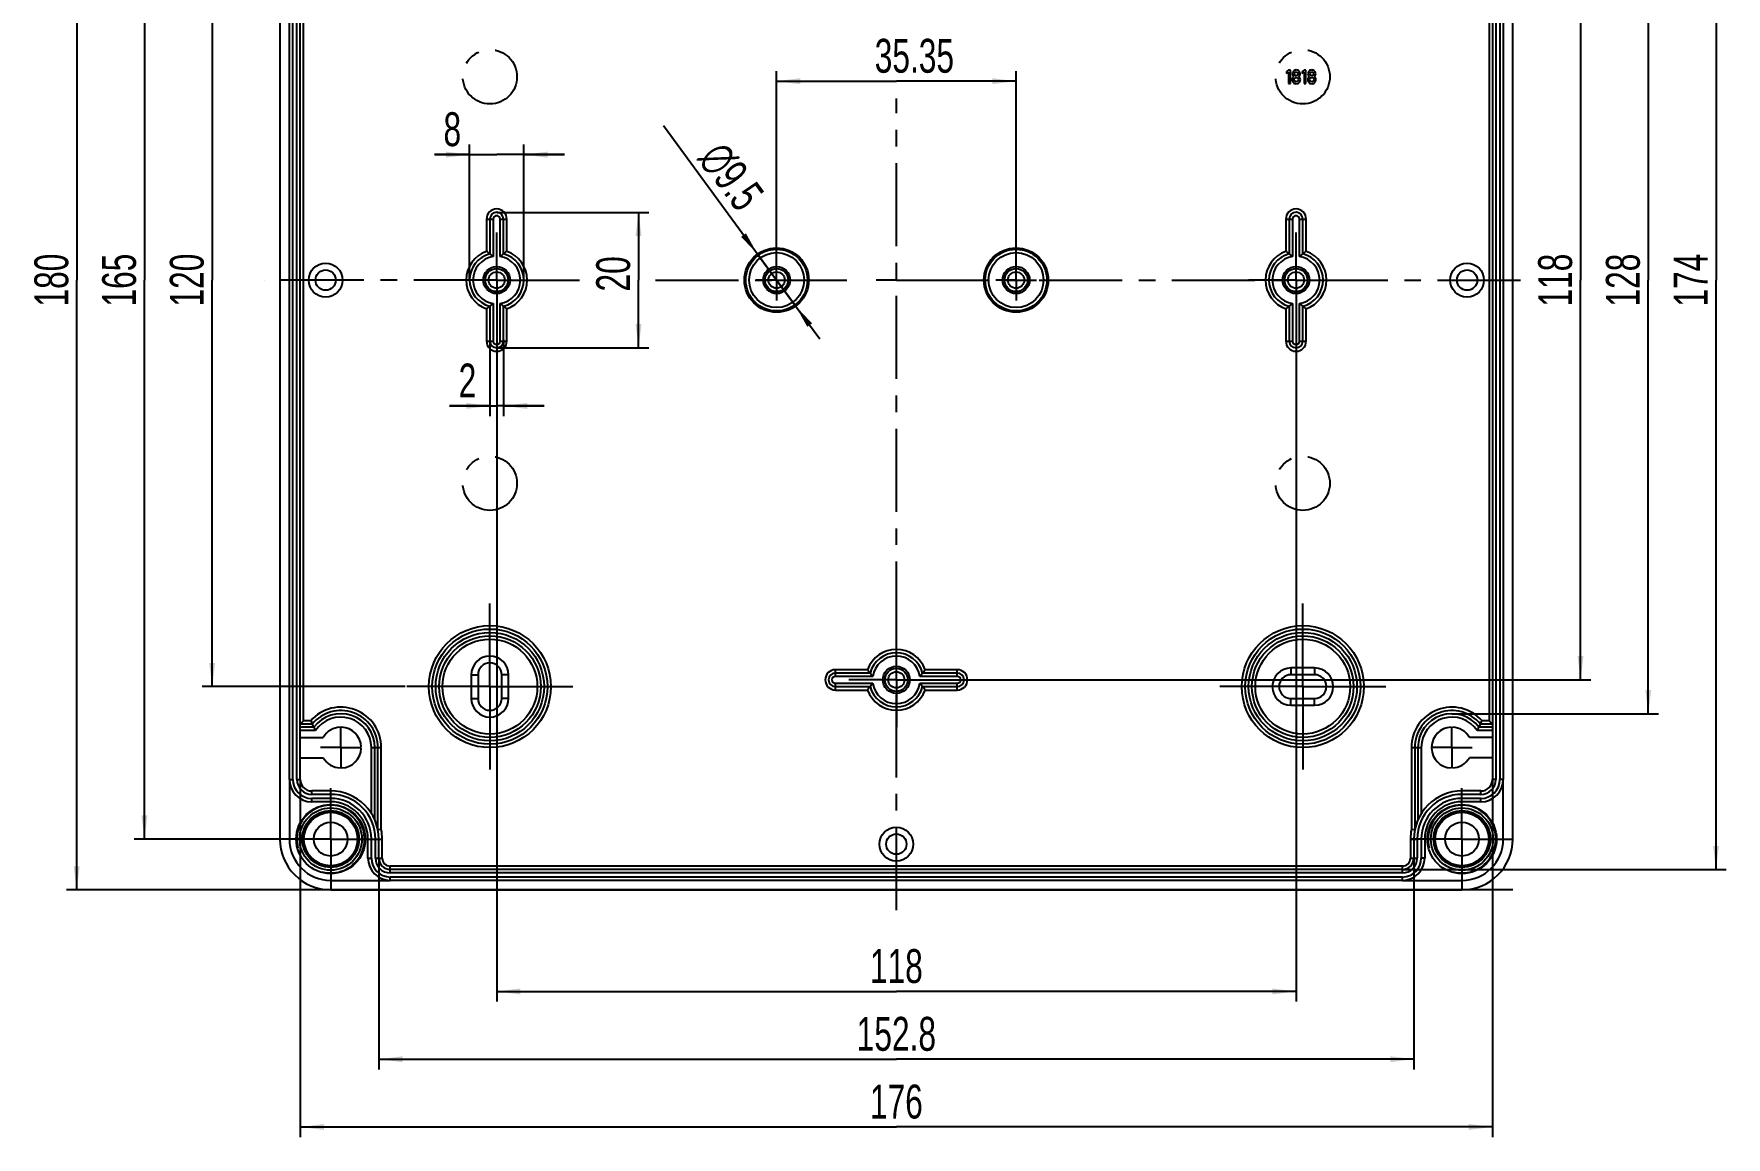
# Model space of a CAD drawing. Header units: millimetres. Extents: x 0 to 594, y 0 to 420.
# Drawn here: x 130 to 379.8, y 146.7 to 309.6 of the extents above; entities that cross this region are included whole.
import ezdxf

# ---------------------------------------------------------------- set-up
doc = ezdxf.new("R2010")
doc.units = ezdxf.units.MM
doc.header["$LTSCALE"] = 32.67
doc.linetypes.add('CENTER', pattern=[0.6, 0.375, -0.075, 0.075, -0.075])
doc.layers.get('0').update_dxf_attribs({"linetype": 'CONTINUOUS'})
for name, color, linetype in [('ACHSEN-DOME', 7, 'CONTINUOUS'), ('AUSFORMSCHRAEGEN', 7, 'CONTINUOUS'), ('BEZUGSACHSEN', 7, 'CONTINUOUS'), ('DEFAULT_1', 7, 'CENTER'), ('RUNDUNGEN', 7, 'CONTINUOUS'), ('TEIL_STARTBEZUEGE', 7, 'CONTINUOUS'), ('ZEICHNUNGSBEMASSUNGEN', 7, 'CONTINUOUS')]:
    doc.layers.add(name, color=color, linetype=linetype)
doc.styles.get("Standard").update_dxf_attribs({"font": 'txt', "width": 0.7})
doc.styles.add('TEXTSTYLE_2', font='gdt', dxfattribs={"width": 0.7})
doc.dimstyles.new('DIMSTYLE_1', dxfattribs={"dimtxt": 5, "dimasz": 3.5, "dimexe": 0.18, "dimexo": 0.0625, "dimgap": 0.09, "dimtad": 1, "dimdec": 3, "dimdsep": 46, "dimtxsty": 'Standard', "dimblk": '_FILLED', "dimblk1": '_FILLED', "dimblk2": '_FILLED', "dimcen": 0.09, "dimclrt": 5, "dimadec": 0, "dimazin": 0, "dimtp": 0.2, "dimtm": 0.2, "dimtfac": 1, "dimtdec": 3, "dimtofl": 0, "dimtmove": 0, "dimatfit": 3, "dimldrblk": '_FILLED', "dimfxl": 1, "dimtolj": 1, "dimarcsym": 0})
doc.dimstyles.new('DIMSTYLE_10', dxfattribs={"dimtxt": 5, "dimasz": 3.5, "dimexe": 0.18, "dimexo": 0.0625, "dimgap": 0.09, "dimtad": 1, "dimdsep": 46, "dimtxsty": 'Standard', "dimblk": '_FILLED', "dimblk1": '_FILLED', "dimblk2": '_FILLED', "dimcen": 0.09, "dimclrt": 5, "dimadec": 0, "dimazin": 0, "dimtp": 0.5, "dimtm": 0.5, "dimtfac": 1, "dimtofl": 0, "dimtmove": 0, "dimatfit": 3, "dimldrblk": '_FILLED', "dimfxl": 1, "dimtolj": 1, "dimarcsym": 0})
doc.dimstyles.new('DIMSTYLE_11', dxfattribs={"dimtxt": 5, "dimasz": 3.5, "dimexe": 0.18, "dimexo": 0.0625, "dimgap": 0.09, "dimtad": 1, "dimdsep": 46, "dimtxsty": 'Standard', "dimblk": '_FILLED', "dimblk1": '_FILLED', "dimblk2": '_FILLED', "dimcen": 0.09, "dimclrt": 5, "dimadec": 0, "dimazin": 0, "dimtp": 0.1, "dimtm": 0.1, "dimtfac": 1, "dimtofl": 0, "dimtmove": 0, "dimatfit": 3, "dimldrblk": '_FILLED', "dimfxl": 1, "dimtolj": 1, "dimarcsym": 0})
doc.dimstyles.new('DIMSTYLE_12', dxfattribs={"dimtxt": 5, "dimasz": 3.5, "dimexe": 0.18, "dimexo": 0.0625, "dimgap": 0.09, "dimtad": 1, "dimdsep": 46, "dimtxsty": 'Standard', "dimblk": '_FILLED', "dimblk1": '_FILLED', "dimblk2": '_FILLED', "dimcen": 0.09, "dimclrt": 5, "dimadec": 0, "dimazin": 0, "dimtp": 0.2, "dimtm": 0.2, "dimtfac": 1, "dimtofl": 0, "dimtmove": 0, "dimatfit": 3, "dimldrblk": '_FILLED', "dimfxl": 1, "dimtolj": 1, "dimarcsym": 0})
doc.dimstyles.new('DIMSTYLE_2', dxfattribs={"dimtxt": 5, "dimasz": 3.5, "dimexe": 0.18, "dimexo": 0.0625, "dimgap": 0.09, "dimtad": 1, "dimdec": 3, "dimdsep": 46, "dimtxsty": 'Standard', "dimblk": '_FILLED', "dimblk1": '_FILLED', "dimblk2": '_FILLED', "dimcen": 0.09, "dimclrt": 5, "dimadec": 0, "dimazin": 0, "dimtp": 0.5, "dimtm": 0.5, "dimtfac": 1, "dimtdec": 3, "dimtofl": 0, "dimtmove": 0, "dimatfit": 3, "dimldrblk": '_FILLED', "dimfxl": 1, "dimtolj": 1, "dimarcsym": 0})
doc.dimstyles.new('DIMSTYLE_4', dxfattribs={"dimtxt": 5, "dimasz": 3.5, "dimexe": 0.18, "dimexo": 0.0625, "dimgap": 0.09, "dimtad": 1, "dimdec": 3, "dimdsep": 46, "dimtxsty": 'Standard', "dimblk": '_FILLED', "dimblk1": '_FILLED', "dimblk2": '_FILLED', "dimcen": 0.09, "dimclrt": 5, "dimadec": 0, "dimazin": 0, "dimtp": 0.3, "dimtm": 0.3, "dimtfac": 1, "dimtdec": 3, "dimtofl": 0, "dimtmove": 0, "dimatfit": 3, "dimldrblk": '_FILLED', "dimfxl": 1, "dimtolj": 1, "dimarcsym": 0})
doc.dimstyles.new('DIMSTYLE_5', dxfattribs={"dimtxt": 5, "dimasz": 3.5, "dimexe": 0.18, "dimexo": 0.0625, "dimgap": 0.09, "dimtad": 1, "dimdec": 0, "dimdsep": 46, "dimtxsty": 'Standard', "dimblk": '_FILLED', "dimblk1": '_FILLED', "dimblk2": '_FILLED', "dimcen": 0.09, "dimclrt": 5, "dimadec": 0, "dimazin": 0, "dimtp": 0.5, "dimtm": 0.5, "dimtfac": 1, "dimtdec": 0, "dimtofl": 0, "dimtmove": 0, "dimatfit": 3, "dimldrblk": '_FILLED', "dimfxl": 1, "dimtolj": 1, "dimarcsym": 0})

# ---------------------------------------------------------------- blocks, each defined once
blk = doc.blocks.new('_FILLED')
at = {"color": 0, "linetype": 'ByBlock'}
blk.add_solid([(0, 0), (-1, 0.125), (-1, -0.125)], dxfattribs=at)
blk = doc.blocks.new('*D10')
at = {"layer": 'ZEICHNUNGSBEMASSUNGEN', "color": 2, "linetype": 'Continuous'}
for p, q in [((184.81, 333.21), (154.81, 333.21)), ((156.31, 333.21), (156.31, 273.21)), ((156.31, 213.21), (156.31, 273.21)), ((184.81, 213.21), (154.81, 213.21))]:
    blk.add_line(p, q, dxfattribs=at)
at = {"layer": 'ZEICHNUNGSBEMASSUNGEN', "color": 2, "linetype": 'Continuous', "xscale": 3.5, "yscale": 3.5, "zscale": 3.5}
for p, rotation in [((156.31, 333.21), 90), ((156.31, 213.21), 270)]:
    blk.add_blockref('_FILLED', p, dxfattribs=dict(at, rotation=rotation))
at = {"layer": 'ZEICHNUNGSBEMASSUNGEN', "color": 5, "linetype": 'Continuous', "insert": (150.06, 273.21), "char_height": 5, "width": 10.7143, "attachment_point": 2, "rotation": 90, "line_spacing_factor": 0.9}
blk.add_mtext('120', dxfattribs=at)
blk = doc.blocks.new('*D11')
at = {"layer": 'ZEICHNUNGSBEMASSUNGEN', "color": 2, "linetype": 'Continuous'}
for p, q in [((166.31, 355.71), (144.81, 355.71)), ((146.31, 355.71), (146.31, 273.21)), ((146.31, 190.71), (146.31, 273.21)), ((166.31, 190.71), (144.81, 190.71))]:
    blk.add_line(p, q, dxfattribs=at)
at = {"layer": 'ZEICHNUNGSBEMASSUNGEN', "color": 2, "linetype": 'Continuous', "xscale": 3.5, "yscale": 3.5, "zscale": 3.5}
for p, rotation in [((146.31, 355.71), 90), ((146.31, 190.71), 270)]:
    blk.add_blockref('_FILLED', p, dxfattribs=dict(at, rotation=rotation))
at = {"layer": 'ZEICHNUNGSBEMASSUNGEN', "color": 5, "linetype": 'Continuous', "insert": (140.06, 273.21), "char_height": 5, "width": 10.3571, "attachment_point": 2, "rotation": 90, "line_spacing_factor": 0.9}
blk.add_mtext('165', dxfattribs=at)
blk = doc.blocks.new('*D14')
at = {"layer": 'ZEICHNUNGSBEMASSUNGEN', "color": 2, "linetype": 'Continuous'}
for p, q in [((264.31, 332.21), (359.81, 332.21)), ((358.31, 332.21), (358.31, 273.21)), ((358.31, 214.21), (358.31, 273.21)), ((264.31, 214.21), (359.81, 214.21))]:
    blk.add_line(p, q, dxfattribs=at)
at = {"layer": 'ZEICHNUNGSBEMASSUNGEN', "color": 2, "linetype": 'Continuous', "xscale": 3.5, "yscale": 3.5, "zscale": 3.5}
for p, rotation in [((358.31, 332.21), 90), ((358.31, 214.21), 270)]:
    blk.add_blockref('_FILLED', p, dxfattribs=dict(at, rotation=rotation))
at = {"layer": 'ZEICHNUNGSBEMASSUNGEN', "color": 5, "linetype": 'Continuous', "insert": (352.06, 273.21), "char_height": 5, "width": 9.6429, "attachment_point": 2, "rotation": 90, "line_spacing_factor": 0.9}
blk.add_mtext('118', dxfattribs=at)
blk = doc.blocks.new('*D15')
at = {"layer": 'ZEICHNUNGSBEMASSUNGEN', "color": 2, "linetype": 'Continuous'}
for p, q in [((339.31, 337.21), (369.81, 337.21)), ((368.31, 337.21), (368.31, 273.21)), ((368.31, 209.22), (368.31, 273.21)), ((339.31, 209.22), (369.81, 209.22))]:
    blk.add_line(p, q, dxfattribs=at)
at = {"layer": 'ZEICHNUNGSBEMASSUNGEN', "color": 2, "linetype": 'Continuous', "xscale": 3.5, "yscale": 3.5, "zscale": 3.5}
for p, rotation in [((368.31, 337.21), 90), ((368.31, 209.22), 270)]:
    blk.add_blockref('_FILLED', p, dxfattribs=dict(at, rotation=rotation))
at = {"layer": 'ZEICHNUNGSBEMASSUNGEN', "color": 5, "linetype": 'Continuous', "insert": (362.06, 273.21), "char_height": 5, "width": 10.7143, "attachment_point": 2, "rotation": 90, "line_spacing_factor": 0.9}
blk.add_mtext('128', dxfattribs=at)
blk = doc.blocks.new('*D16')
at = {"layer": 'ZEICHNUNGSBEMASSUNGEN', "color": 2, "linetype": 'Continuous'}
for p, q in [((332.01, 360.21), (379.81, 360.21)), ((378.31, 360.21), (378.31, 273.21)), ((378.31, 186.21), (378.31, 273.21)), ((332.01, 186.21), (379.81, 186.21))]:
    blk.add_line(p, q, dxfattribs=at)
at = {"layer": 'ZEICHNUNGSBEMASSUNGEN', "color": 2, "linetype": 'Continuous', "xscale": 3.5, "yscale": 3.5, "zscale": 3.5}
for p, rotation in [((378.31, 360.21), 90), ((378.31, 186.21), 270)]:
    blk.add_blockref('_FILLED', p, dxfattribs=dict(at, rotation=rotation))
at = {"layer": 'ZEICHNUNGSBEMASSUNGEN', "color": 5, "linetype": 'Continuous', "insert": (372.06, 273.21), "char_height": 5, "width": 10.7143, "attachment_point": 2, "rotation": 90, "line_spacing_factor": 0.9}
blk.add_mtext('174', dxfattribs=at)
blk = doc.blocks.new('*D17')
at = {"layer": 'ZEICHNUNGSBEMASSUNGEN', "color": 2, "linetype": 'Continuous'}
for p, q in [((333.71, 190.71), (333.71, 156.72)), ((180.91, 187.91), (180.91, 156.72)), ((180.91, 158.22), (257.31, 158.22)), ((333.71, 158.22), (257.31, 158.22))]:
    blk.add_line(p, q, dxfattribs=at)
at = {"layer": 'ZEICHNUNGSBEMASSUNGEN', "color": 2, "linetype": 'Continuous', "xscale": 3.5, "yscale": 3.5, "zscale": 3.5, "rotation": 180}
blk.add_blockref('_FILLED', (180.91, 158.22), dxfattribs=at)
at = {"layer": 'ZEICHNUNGSBEMASSUNGEN', "color": 2, "linetype": 'Continuous', "xscale": 3.5, "yscale": 3.5, "zscale": 3.5}
blk.add_blockref('_FILLED', (333.71, 158.22), dxfattribs=at)
at = {"layer": 'ZEICHNUNGSBEMASSUNGEN', "color": 5, "linetype": 'Continuous', "insert": (257.31, 164.47), "char_height": 5, "width": 17.1429, "attachment_point": 2, "line_spacing_factor": 0.9}
blk.add_mtext('152.8', dxfattribs=at)
blk = doc.blocks.new('*D18')
at = {"layer": 'ZEICHNUNGSBEMASSUNGEN', "color": 2, "linetype": 'Continuous'}
for p, q in [((198.31, 266.21), (198.31, 166.72)), ((316.31, 266.21), (316.31, 166.72)), ((198.31, 168.22), (257.31, 168.22)), ((316.31, 168.22), (257.31, 168.22))]:
    blk.add_line(p, q, dxfattribs=at)
at = {"layer": 'ZEICHNUNGSBEMASSUNGEN', "color": 2, "linetype": 'Continuous', "xscale": 3.5, "yscale": 3.5, "zscale": 3.5, "rotation": 180}
blk.add_blockref('_FILLED', (198.31, 168.22), dxfattribs=at)
at = {"layer": 'ZEICHNUNGSBEMASSUNGEN', "color": 2, "linetype": 'Continuous', "xscale": 3.5, "yscale": 3.5, "zscale": 3.5}
blk.add_blockref('_FILLED', (316.31, 168.22), dxfattribs=at)
at = {"layer": 'ZEICHNUNGSBEMASSUNGEN', "color": 5, "linetype": 'Continuous', "insert": (257.31, 174.47), "char_height": 5, "width": 9.6429, "attachment_point": 2, "line_spacing_factor": 0.9}
blk.add_mtext('118', dxfattribs=at)
blk = doc.blocks.new('*D19')
at = {"layer": 'ZEICHNUNGSBEMASSUNGEN', "color": 2, "linetype": 'Continuous'}
for p, q in [((239.63, 276.21), (239.63, 304.07)), ((239.63, 302.57), (257.31, 302.57)), ((274.98, 302.57), (257.31, 302.57)), ((274.98, 276.21), (274.98, 304.07))]:
    blk.add_line(p, q, dxfattribs=at)
at = {"layer": 'ZEICHNUNGSBEMASSUNGEN', "color": 2, "linetype": 'Continuous', "xscale": 3.5, "yscale": 3.5, "zscale": 3.5, "rotation": 180}
blk.add_blockref('_FILLED', (239.63, 302.57), dxfattribs=at)
at = {"layer": 'ZEICHNUNGSBEMASSUNGEN', "color": 2, "linetype": 'Continuous', "xscale": 3.5, "yscale": 3.5, "zscale": 3.5}
blk.add_blockref('_FILLED', (274.98, 302.57), dxfattribs=at)
at = {"layer": 'ZEICHNUNGSBEMASSUNGEN', "color": 5, "linetype": 'Continuous', "insert": (259.97, 308.82), "char_height": 5, "width": 17.1429, "attachment_point": 2, "line_spacing_factor": 0.9}
blk.add_mtext('35.35', dxfattribs=at)
blk = doc.blocks.new('*D20')
at = {"layer": 'ZEICHNUNGSBEMASSUNGEN', "color": 2, "linetype": 'Continuous'}
for p, q in [((198.31, 283.21), (220.75, 283.21)), ((219.25, 283.21), (219.25, 273.21)), ((219.25, 263.21), (219.25, 273.21)), ((198.31, 263.21), (220.75, 263.21))]:
    blk.add_line(p, q, dxfattribs=at)
at = {"layer": 'ZEICHNUNGSBEMASSUNGEN', "color": 2, "linetype": 'Continuous', "xscale": 3.5, "yscale": 3.5, "zscale": 3.5}
for p, rotation in [((219.25, 283.21), 90), ((219.25, 263.21), 270)]:
    blk.add_blockref('_FILLED', p, dxfattribs=dict(at, rotation=rotation))
at = {"layer": 'ZEICHNUNGSBEMASSUNGEN', "color": 5, "linetype": 'Continuous', "insert": (213, 274.13), "char_height": 5, "width": 7.8571, "attachment_point": 2, "rotation": 90, "line_spacing_factor": 0.9}
blk.add_mtext('20', dxfattribs=at)
blk = doc.blocks.new('*D21')
at = {"layer": 'ZEICHNUNGSBEMASSUNGEN', "color": 2, "linetype": 'Continuous'}
for p, q in [((194.31, 273.21), (194.31, 293.23)), ((202.31, 273.21), (202.31, 293.23)), ((194.31, 291.73), (189.13, 291.73)), ((189.13, 291.73), (198.31, 291.73)), ((208.31, 291.73), (198.31, 291.73)), ((202.31, 291.73), (208.31, 291.73))]:
    blk.add_line(p, q, dxfattribs=at)
at = {"layer": 'ZEICHNUNGSBEMASSUNGEN', "color": 2, "linetype": 'Continuous', "xscale": 3.5, "yscale": 3.5, "zscale": 3.5}
blk.add_blockref('_FILLED', (194.31, 291.73), dxfattribs=at)
at = {"layer": 'ZEICHNUNGSBEMASSUNGEN', "color": 2, "linetype": 'Continuous', "xscale": 3.5, "yscale": 3.5, "zscale": 3.5, "rotation": 180}
blk.add_blockref('_FILLED', (202.31, 291.73), dxfattribs=at)
at = {"layer": 'ZEICHNUNGSBEMASSUNGEN', "color": 5, "linetype": 'Continuous', "insert": (193.06, 297.98), "char_height": 5, "width": 3.9286, "attachment_point": 3, "line_spacing_factor": 0.9}
blk.add_mtext('8', dxfattribs=at)
blk = doc.blocks.new('*D22')
at = {"layer": 'ZEICHNUNGSBEMASSUNGEN', "color": 2, "linetype": 'Continuous'}
for p, q in [((169.31, 199.51), (169.31, 146.72)), ((345.31, 199.51), (345.31, 146.72)), ((169.31, 148.22), (257.31, 148.22)), ((345.31, 148.22), (257.31, 148.22))]:
    blk.add_line(p, q, dxfattribs=at)
at = {"layer": 'ZEICHNUNGSBEMASSUNGEN', "color": 2, "linetype": 'Continuous', "xscale": 3.5, "yscale": 3.5, "zscale": 3.5, "rotation": 180}
blk.add_blockref('_FILLED', (169.31, 148.22), dxfattribs=at)
at = {"layer": 'ZEICHNUNGSBEMASSUNGEN', "color": 2, "linetype": 'Continuous', "xscale": 3.5, "yscale": 3.5, "zscale": 3.5}
blk.add_blockref('_FILLED', (345.31, 148.22), dxfattribs=at)
at = {"layer": 'ZEICHNUNGSBEMASSUNGEN', "color": 5, "linetype": 'Continuous', "insert": (257.31, 154.47), "char_height": 5, "width": 10.7143, "attachment_point": 2, "line_spacing_factor": 0.9}
blk.add_mtext('176', dxfattribs=at)
blk = doc.blocks.new('*D46')
at = {"color": 2, "linetype": 'Continuous'}
for p, q in [((169.84, 363.21), (134.81, 363.21)), ((136.31, 363.21), (136.31, 273.21)), ((136.31, 183.21), (136.31, 273.21)), ((348.31, 183.21), (134.81, 183.21))]:
    blk.add_line(p, q, dxfattribs=at)
at = {"color": 2, "linetype": 'Continuous', "xscale": 3.5, "yscale": 3.5, "zscale": 3.5}
for p, rotation in [((136.31, 363.21), 90), ((136.31, 183.21), 270)]:
    blk.add_blockref('_FILLED', p, dxfattribs=dict(at, rotation=rotation))
at = {"color": 5, "linetype": 'Continuous', "insert": (130.06, 273.21), "char_height": 5, "width": 10.7143, "attachment_point": 2, "rotation": 90, "line_spacing_factor": 0.9}
blk.add_mtext('180', dxfattribs=at)
blk = doc.blocks.new('*D47')
at = {"color": 2, "linetype": 'Continuous'}
for p, q in [((197.31, 264.69), (197.31, 253.14)), ((199.31, 264.41), (199.31, 253.14)), ((197.31, 254.64), (191.36, 254.64)), ((191.36, 254.64), (198.31, 254.64)), ((205.31, 254.64), (198.31, 254.64)), ((199.31, 254.64), (205.31, 254.64))]:
    blk.add_line(p, q, dxfattribs=at)
at = {"color": 2, "linetype": 'Continuous', "xscale": 3.5, "yscale": 3.5, "zscale": 3.5}
blk.add_blockref('_FILLED', (197.31, 254.64), dxfattribs=at)
at = {"color": 2, "linetype": 'Continuous', "xscale": 3.5, "yscale": 3.5, "zscale": 3.5, "rotation": 180}
blk.add_blockref('_FILLED', (199.31, 254.64), dxfattribs=at)
at = {"color": 5, "linetype": 'Continuous', "insert": (195.29, 260.89), "char_height": 5, "width": 3.9286, "attachment_point": 3, "line_spacing_factor": 0.9}
blk.add_mtext('2', dxfattribs=at)
blk = doc.blocks.new('*D48')
at = {"color": 2, "linetype": 'Continuous'}
for p, q in [((239.63, 273.21), (222.91, 295.99)), ((236.82, 277.04), (236.82, 277.04)), ((236.82, 277.04), (239.63, 273.21)), ((242.44, 269.39), (239.63, 273.21)), ((239.63, 273.21), (245.99, 264.55)), ((242.44, 269.39), (242.44, 269.39))]:
    blk.add_line(p, q, dxfattribs=at)
at = {"color": 2, "linetype": 'Continuous', "xscale": 3.5, "yscale": 3.5, "zscale": 3.5}
for p, rotation in [((236.82, 277.04), 306.2837565861), ((242.44, 269.39), 126.2848615232)]:
    blk.add_blockref('_FILLED', p, dxfattribs=dict(at, rotation=rotation))
at = {"color": 5, "linetype": 'Continuous', "insert": (238.02, 285.97), "char_height": 5, "width": 17.0238, "attachment_point": 3, "rotation": 306.2847, "line_spacing_factor": 0.9, "style": 'TEXTSTYLE_2'}
blk.add_mtext('{\\Fgdt;n}\\Ftxt;9.5', dxfattribs=at)

msp = doc.modelspace()

# ---------------------------------------------------------------- linework, layer by layer
at = {"color": 7, "linetype": 'Continuous'}
for p, q in [((315.192, 304.2113), (314.9067, 304.0042)), ((314.9067, 304.0042), (314.9067, 303.6997)), ((314.9067, 303.6997), (315.192, 303.9082)), ((315.4801, 304.2113), (315.192, 304.2113)), ((315.192, 303.9082), (315.192, 302.2086)), ((315.4801, 302.2086), (315.4801, 304.2113)), ((317.4883, 304.2113), (317.203, 304.0042)), ((317.203, 304.0042), (317.203, 303.6997)), ((317.203, 303.6997), (317.4883, 303.9082)), ((317.7763, 304.2113), (317.4883, 304.2113)), ((317.4883, 303.9082), (317.4883, 302.2086)), ((317.7763, 302.2086), (317.7763, 304.2113)), ((315.192, 302.2086), (315.4801, 302.2086)), ((317.4883, 302.2086), (317.7763, 302.2086)), ((194.5567, 214.9641), (194.5567, 211.4641)), ((195.5567, 214.9641), (195.5567, 211.4641)), ((199.0567, 211.4641), (199.0567, 214.9641)), ((200.0567, 211.4641), (200.0567, 214.9641)), ((319.0567, 215.9641), (315.5567, 215.9641)), ((319.0567, 214.9641), (315.5567, 214.9641)), ((315.5567, 211.4641), (319.0567, 211.4641)), ((315.5567, 210.4641), (319.0567, 210.4641)), ((169.3067, 205.7141), (172.7086, 205.7141)), ((175.3067, 207.1141), (175.2083, 207.2125)), ((175.405, 207.2125), (175.3067, 207.1141)), ((339.2083, 207.2125), (339.3067, 207.1141)), ((339.3067, 207.1141), (339.405, 207.2125)), ((345.3067, 205.7141), (341.9047, 205.7141)), ((169.3067, 202.7141), (172.7086, 202.7141)), ((178.2067, 204.2141), (178.305, 204.3125)), ((178.305, 204.1157), (178.2067, 204.2141)), ((336.4067, 204.2141), (336.3083, 204.3125)), ((336.3083, 204.1157), (336.4067, 204.2141)), ((345.3067, 202.7141), (341.9047, 202.7141)), ((175.2083, 201.2157), (175.3067, 201.3141)), ((175.3067, 201.3141), (175.405, 201.2157)), ((339.3067, 201.3141), (339.2083, 201.2157)), ((339.405, 201.2157), (339.3067, 201.3141)), ((167.7067, 199.5141), (167.7067, 190.7141)), ((346.9067, 190.7141), (346.9067, 199.5141)), ((173.8067, 184.6141), (182.6067, 184.6141)), ((332.0067, 184.6141), (340.8067, 184.6141))]:
    msp.add_line(p, q, dxfattribs=at)
at = {"color": 9, "linetype": 'Continuous'}
for p, q in [((194.5567, 214.9641), (195.5567, 214.9641)), ((200.0567, 214.9641), (199.0567, 214.9641)), ((315.5567, 215.9641), (315.5567, 214.9641)), ((319.0567, 215.9641), (319.0567, 214.9641)), ((194.5567, 211.4641), (195.5567, 211.4641)), ((200.0567, 211.4641), (199.0567, 211.4641)), ((315.5567, 210.4641), (315.5567, 211.4641)), ((319.0567, 210.4641), (319.0567, 211.4641))]:
    msp.add_line(p, q, dxfattribs=at)
at = {"color": 7, "linetype": 'Continuous'}
for centre, radius in [((173.0567, 273.2141), 2.5), ((198.3067, 273.2141), 2), ((198.3067, 273.2141), 1.7), ((239.6317, 273.2141), 2), ((239.6317, 273.2141), 1.7), ((274.9817, 273.2141), 2), ((274.9817, 273.2141), 1.7), ((316.3067, 273.2141), 2), ((316.3067, 273.2141), 1.7), ((341.5567, 273.2141), 2.5), ((173.0567, 273.2141), 1.5), ((341.5567, 273.2141), 1.5), ((257.3067, 214.2141), 2), ((257.3067, 214.2141), 1.7), ((173.8067, 190.7141), 5.1), ((173.8067, 190.7141), 4.595), ((173.8067, 190.7141), 4.2), ((340.8067, 190.7141), 5.1), ((340.8067, 190.7141), 4.595), ((340.8067, 190.7141), 4.2), ((173.8067, 190.7141), 2.5), ((257.3067, 189.9641), 2.5), ((340.8067, 190.7141), 2.5), ((257.3067, 189.9641), 1.5)]:
    msp.add_circle(centre, radius, dxfattribs=at)
for centre, radius, start, end in [((197.3067, 214.9641), 2.75, 0, 180), ((197.3067, 214.9641), 1.75, 0, 180), ((315.5567, 213.2141), 2.75, 90, 270), ((315.5567, 213.2141), 1.75, 90, 270), ((319.0567, 213.2141), 2.75, 270, 90), ((319.0567, 213.2141), 1.75, 270, 90), ((197.3067, 211.4641), 2.75, 180, 360), ((197.3067, 211.4641), 1.75, 180, 360), ((175.3067, 204.2141), 3, 91.879376, 150), ((175.3067, 204.2141), 3, 1.879376, 88.120624), ((339.3067, 204.2141), 3, 91.879376, 178.120624), ((339.3067, 204.2141), 3, 30, 88.120624), ((175.3067, 204.2141), 3, 210, 268.120624), ((175.3067, 204.2141), 3, 271.879376, 358.120624), ((339.3067, 204.2141), 3, 181.879376, 268.120624), ((339.3067, 204.2141), 3, 271.879376, 330), ((173.8067, 190.7141), 6.1, 180, 270), ((340.8067, 190.7141), 6.1, 270, 360)]:
    msp.add_arc(centre, radius, start, end, dxfattribs=at)
at = {"color": 2, "linetype": 'Continuous'}
for centre in [(173.8067, 190.7141), (340.8067, 190.7141)]:
    msp.add_arc(centre, 5, 255, 195, dxfattribs=at)
at = {"color": 7, "linetype": 'Continuous'}
for points in [[(315.9711, 303.2456), (315.8134, 303.14), (315.7352, 302.9905), (315.7352, 302.7957)], [(315.7352, 302.7957), (315.7352, 302.6174), (315.7942, 302.4734), (315.9146, 302.3619)], [(315.9355, 304.0605), (315.8257, 303.948), (315.7709, 303.8108), (315.7709, 303.6503)], [(315.7709, 303.6503), (315.7709, 303.5625), (315.7887, 303.4857), (315.8257, 303.4212)], [(315.8257, 303.4212), (315.8628, 303.3568), (315.9108, 303.2978), (315.9711, 303.2456)], [(315.9146, 302.3619), (316.0342, 302.2511), (316.1769, 302.1963), (316.3442, 302.1963)], [(316.3442, 304.2292), (316.1824, 304.2292), (316.0452, 304.1729), (315.9355, 304.0605)], [(316.0219, 302.7985), (316.0219, 302.889), (316.0534, 302.9658), (316.1179, 303.0262)], [(316.1179, 302.5707), (316.0534, 302.6311), (316.0219, 302.7065), (316.0219, 302.7985)], [(316.0576, 303.6558), (316.0576, 303.7491), (316.0864, 303.819), (316.1453, 303.8684)], [(316.145, 303.4414), (316.0864, 303.4898), (316.0576, 303.5611), (316.0576, 303.6558)], [(316.1179, 303.0262), (316.1824, 303.0865), (316.2578, 303.1167), (316.3442, 303.1167)], [(316.3442, 302.4816), (316.2578, 302.4816), (316.1824, 302.5104), (316.1179, 302.5707)], [(316.3442, 303.3691), (316.2702, 303.3691), (316.2043, 303.3924), (316.145, 303.4414)], [(316.1453, 303.8684), (316.2043, 303.9178), (316.2702, 303.9425), (316.3442, 303.9425)], [(316.7517, 304.0605), (316.6419, 304.1729), (316.5061, 304.2292), (316.3442, 304.2292)], [(316.3442, 303.9425), (316.417, 303.9425), (316.4828, 303.9178), (316.5418, 303.8684)], [(316.5421, 303.4414), (316.4828, 303.3924), (316.417, 303.3691), (316.3442, 303.3691)], [(316.3442, 303.1167), (316.4293, 303.1167), (316.5034, 303.0865), (316.5692, 303.0262)], [(316.5692, 302.5707), (316.5034, 302.5104), (316.4293, 302.4816), (316.3442, 302.4816)], [(316.3442, 302.1963), (316.5089, 302.1963), (316.6515, 302.2511), (316.7722, 302.3622)], [(316.5418, 303.8684), (316.6008, 303.819), (316.6309, 303.7491), (316.6309, 303.6558)], [(316.6309, 303.6558), (316.6309, 303.5611), (316.6008, 303.4898), (316.5421, 303.4414)], [(316.5692, 303.0262), (316.6351, 302.9658), (316.668, 302.889), (316.668, 302.7985)], [(316.668, 302.7985), (316.668, 302.7065), (316.6351, 302.6311), (316.5692, 302.5707)], [(316.7187, 303.2456), (316.7763, 303.2978), (316.823, 303.3568), (316.8609, 303.4215)], [(316.9533, 302.7957), (316.9533, 302.9891), (316.8751, 303.1386), (316.7187, 303.2456)], [(316.9176, 303.6503), (316.9176, 303.8108), (316.8614, 303.948), (316.7517, 304.0605)], [(316.7722, 302.3622), (316.8929, 302.4734), (316.9533, 302.6174), (316.9533, 302.7957)], [(316.8609, 303.4215), (316.8984, 303.4857), (316.9176, 303.5625), (316.9176, 303.6503)], [(318.2674, 303.2456), (318.1097, 303.14), (318.0315, 302.9905), (318.0315, 302.7957)], [(318.0315, 302.7957), (318.0315, 302.6174), (318.0905, 302.4734), (318.2109, 302.3619)], [(318.2318, 304.0605), (318.122, 303.948), (318.0672, 303.8108), (318.0672, 303.6503)], [(318.0672, 303.6503), (318.0672, 303.5625), (318.085, 303.4857), (318.122, 303.4212)], [(318.122, 303.4212), (318.1591, 303.3568), (318.2071, 303.2978), (318.2674, 303.2456)], [(318.2109, 302.3619), (318.3305, 302.2511), (318.4732, 302.1963), (318.6405, 302.1963)], [(318.6405, 304.2292), (318.4787, 304.2292), (318.3415, 304.1729), (318.2318, 304.0605)], [(318.3182, 302.7985), (318.3182, 302.889), (318.3497, 302.9658), (318.4142, 303.0262)], [(318.4142, 302.5707), (318.3497, 302.6311), (318.3182, 302.7065), (318.3182, 302.7985)], [(318.3539, 303.6558), (318.3539, 303.7491), (318.3827, 303.819), (318.4416, 303.8684)], [(318.4413, 303.4414), (318.3827, 303.4898), (318.3539, 303.5611), (318.3539, 303.6558)], [(318.4142, 303.0262), (318.4787, 303.0865), (318.5541, 303.1167), (318.6405, 303.1167)], [(318.6405, 302.4816), (318.5541, 302.4816), (318.4787, 302.5104), (318.4142, 302.5707)], [(318.6405, 303.3691), (318.5665, 303.3691), (318.5006, 303.3924), (318.4413, 303.4414)], [(318.4416, 303.8684), (318.5006, 303.9178), (318.5665, 303.9425), (318.6405, 303.9425)], [(319.048, 304.0605), (318.9382, 304.1729), (318.8024, 304.2292), (318.6405, 304.2292)], [(318.6405, 303.9425), (318.7132, 303.9425), (318.7791, 303.9178), (318.8381, 303.8684)], [(318.8384, 303.4414), (318.7791, 303.3924), (318.7132, 303.3691), (318.6405, 303.3691)], [(318.6405, 303.1167), (318.7256, 303.1167), (318.7997, 303.0865), (318.8655, 303.0262)], [(318.8655, 302.5707), (318.7997, 302.5104), (318.7256, 302.4816), (318.6405, 302.4816)], [(318.6405, 302.1963), (318.8052, 302.1963), (318.9478, 302.2511), (319.0685, 302.3622)], [(318.8381, 303.8684), (318.8971, 303.819), (318.9272, 303.7491), (318.9272, 303.6558)], [(318.9272, 303.6558), (318.9272, 303.5611), (318.8971, 303.4898), (318.8384, 303.4414)], [(318.8655, 303.0262), (318.9314, 302.9658), (318.9643, 302.889), (318.9643, 302.7985)], [(318.9643, 302.7985), (318.9643, 302.7065), (318.9314, 302.6311), (318.8655, 302.5707)], [(319.015, 303.2456), (319.0726, 303.2978), (319.1193, 303.3568), (319.1572, 303.4215)], [(319.2496, 302.7957), (319.2496, 302.9891), (319.1714, 303.1386), (319.015, 303.2456)], [(319.2139, 303.6503), (319.2139, 303.8108), (319.1577, 303.948), (319.048, 304.0605)], [(319.0685, 302.3622), (319.1892, 302.4734), (319.2496, 302.6174), (319.2496, 302.7957)], [(319.1572, 303.4215), (319.1947, 303.4857), (319.2139, 303.5625), (319.2139, 303.6503)]]:
    msp.add_open_spline(points, degree=3, dxfattribs=at)
at = {"layer": 'ACHSEN-DOME', "color": 7, "linetype": 'CENTER'}
for p, q in [((198.3067, 273.2141), (198.3067, 276.2142)), ((239.6317, 273.2141), (239.6317, 276.2142)), ((274.9817, 273.2141), (274.9817, 276.2142)), ((316.3067, 273.2141), (316.3067, 276.2142)), ((198.3067, 273.2141), (195.3066, 273.2141)), ((198.3067, 273.2141), (198.3067, 270.214)), ((198.3067, 273.2141), (201.3068, 273.2141)), ((239.6317, 273.2141), (236.6316, 273.2141)), ((239.6317, 273.2141), (239.6317, 270.214)), ((239.6317, 273.2141), (242.6318, 273.2141)), ((274.9817, 273.2141), (271.9816, 273.2141)), ((274.9817, 273.2141), (277.9818, 273.2141)), ((274.9817, 273.2141), (274.9817, 270.214)), ((316.3067, 273.2141), (313.3066, 273.2141)), ((316.3067, 273.2141), (319.3068, 273.2141)), ((316.3067, 273.2141), (316.3067, 270.214)), ((197.3067, 213.2141), (197.3067, 216.2142)), ((257.3067, 214.2141), (257.3067, 217.2142)), ((317.3067, 213.2141), (317.3067, 216.2142)), ((197.3067, 213.2141), (194.3066, 213.2141)), ((197.3067, 213.2141), (197.3067, 210.214)), ((197.3067, 213.2141), (200.3068, 213.2141)), ((257.3067, 214.2141), (254.3066, 214.2141)), ((257.3067, 214.2141), (260.3068, 214.2141)), ((257.3067, 214.2141), (257.3067, 211.214)), ((317.3067, 213.2141), (314.3066, 213.2141)), ((317.3067, 213.2141), (320.3068, 213.2141)), ((317.3067, 213.2141), (317.3067, 210.214))]:
    msp.add_line(p, q, dxfattribs=at)
at = {"layer": 'AUSFORMSCHRAEGEN', "color": 7, "linetype": 'Continuous'}
for centre in [(239.6317, 273.2141), (274.9817, 273.2141)]:
    msp.add_circle(centre, 4.75, dxfattribs=at)
at = {"layer": 'BEZUGSACHSEN', "color": 7, "linetype": 'CENTER'}
for p, q in [((175.3067, 204.2141), (175.3067, 207.2142)), ((339.3067, 204.2141), (339.3067, 207.2142)), ((175.3067, 204.2141), (172.3066, 204.2141)), ((175.3067, 204.2141), (175.3067, 201.214)), ((175.3067, 204.2141), (178.3068, 204.2141)), ((339.3067, 204.2141), (336.3066, 204.2141)), ((339.3067, 204.2141), (342.3068, 204.2141)), ((339.3067, 204.2141), (339.3067, 201.214)), ((173.8067, 190.7141), (173.8067, 193.7142)), ((340.8067, 190.7141), (340.8067, 193.7142)), ((173.8067, 190.7141), (170.8066, 190.7141)), ((173.8067, 190.7141), (173.8067, 187.714)), ((173.8067, 190.7141), (176.8068, 190.7141)), ((340.8067, 190.7141), (337.8066, 190.7141)), ((340.8067, 190.7141), (343.8068, 190.7141)), ((340.8067, 190.7141), (340.8067, 187.714))]:
    msp.add_line(p, q, dxfattribs=at)
at = {"layer": 'DEFAULT_1', "color": 7, "linetype": 'CENTER'}
for p, q in [((198.3067, 273.2141), (198.3067, 280.2141)), ((316.3067, 273.2141), (316.3067, 280.2141)), ((198.3067, 273.2141), (163.9598, 273.2141)), ((198.3067, 273.2141), (198.3067, 266.2141)), ((198.3067, 273.2141), (211.8672, 273.2141)), ((316.3067, 273.2141), (309.3067, 273.2141)), ((316.3067, 273.2141), (323.3067, 273.2141)), ((316.3067, 273.2141), (316.3067, 266.2141)), ((197.3067, 213.2141), (197.3067, 225.7141)), ((317.3067, 213.2141), (317.3067, 225.7141)), ((257.3067, 214.2141), (257.3067, 221.2141)), ((197.3067, 213.2141), (184.8067, 213.2141)), ((197.3067, 213.2141), (197.3067, 200.7141)), ((197.3067, 213.2141), (209.8067, 213.2141)), ((257.3067, 214.2141), (250.3067, 214.2141)), ((257.3067, 214.2141), (264.3067, 214.2141)), ((257.3067, 214.2141), (257.3067, 207.2141)), ((317.3067, 213.2141), (304.8067, 213.2141)), ((317.3067, 213.2141), (329.8067, 213.2141)), ((317.3067, 213.2141), (317.3067, 200.7141)), ((173.8067, 190.7141), (173.8067, 198.2141)), ((340.8067, 190.7141), (340.8067, 198.2141)), ((173.8067, 190.7141), (166.3067, 190.7141)), ((173.8067, 190.7141), (173.8067, 183.2141)), ((173.8067, 190.7141), (181.3067, 190.7141)), ((340.8067, 190.7141), (333.3067, 190.7141)), ((340.8067, 190.7141), (348.3067, 190.7141)), ((340.8067, 190.7141), (340.8067, 183.2141))]:
    msp.add_line(p, q, dxfattribs=at)
at = {"layer": 'DEFAULT_1', "color": 2, "linetype": 'CENTER'}
for centre in [(197.3067, 303.2141), (317.3067, 303.2141), (197.3067, 243.2141), (317.3067, 243.2141)]:
    msp.add_circle(centre, 4, dxfattribs=at)
at = {"layer": 'RUNDUNGEN', "color": 7, "linetype": 'Continuous'}
for p, q in [((166.3067, 355.7141), (166.3067, 190.7141)), ((348.3067, 190.7141), (348.3067, 355.7141)), ((167.7067, 199.5141), (167.7067, 346.9141)), ((169.3067, 199.5141), (169.3067, 346.9141)), ((345.3067, 346.9141), (345.3067, 199.5141)), ((346.9067, 346.9141), (346.9067, 199.5141)), ((197.3067, 282.2141), (197.3067, 277.0871)), ((199.3067, 277.0871), (199.3067, 282.2141)), ((315.3067, 282.2141), (315.3067, 277.0871)), ((317.3067, 277.0871), (317.3067, 282.2141)), ((197.3067, 269.3411), (197.3067, 264.2141)), ((199.3067, 264.2141), (199.3067, 269.3411)), ((315.3067, 269.3411), (315.3067, 264.2141)), ((317.3067, 264.2141), (317.3067, 269.3411)), ((253.4337, 215.2141), (248.3067, 215.2141)), ((266.3067, 215.2141), (261.1796, 215.2141)), ((248.3067, 213.2141), (253.4337, 213.2141)), ((261.1796, 213.2141), (266.3067, 213.2141)), ((169.3067, 207.681), (169.8067, 208.181)), ((345.3066, 207.681), (344.8067, 208.181)), ((173.8067, 197.8141), (171.0067, 197.8141)), ((343.6067, 197.8141), (340.8067, 197.8141)), ((173.8067, 196.2141), (171.0067, 196.2141)), ((343.6067, 196.2141), (340.8067, 196.2141)), ((179.3067, 187.9141), (179.3067, 190.7141)), ((181.2736, 192.1302), (180.7736, 192.0824)), ((180.9067, 187.9141), (180.9067, 190.7141)), ((333.8397, 192.0824), (333.3398, 192.1302)), ((333.7067, 190.7141), (333.7067, 187.9141)), ((335.3067, 190.7141), (335.3067, 187.9141)), ((332.0067, 186.2141), (182.6067, 186.2141)), ((173.8067, 183.2141), (340.8067, 183.2141)), ((332.0067, 184.6141), (182.6067, 184.6141))]:
    msp.add_line(p, q, dxfattribs=at)
at = {"layer": 'RUNDUNGEN', "color": 9, "linetype": 'Continuous'}
for p, q in [((168.2067, 199.5141), (168.2067, 346.9141)), ((168.8067, 199.5141), (168.8067, 346.9141)), ((345.8067, 346.9141), (345.8067, 199.5141)), ((346.4067, 346.9141), (346.4067, 199.5141)), ((169.8067, 208.181), (169.8067, 338.2472)), ((344.8067, 338.2472), (344.8067, 208.181)), ((196.8067, 282.2141), (196.8067, 277.4567)), ((196.8067, 282.2141), (197.8067, 282.2141)), ((197.8067, 282.2141), (197.8067, 276.6782)), ((198.8067, 276.6782), (198.8067, 282.2141)), ((198.8067, 282.2141), (199.8067, 282.2141)), ((199.8067, 277.4567), (199.8067, 282.2141)), ((314.8067, 282.2141), (315.8067, 282.2141)), ((314.8067, 282.2141), (314.8067, 277.4567)), ((315.8067, 282.2141), (315.8067, 276.6782)), ((316.8067, 282.2141), (317.8067, 282.2141)), ((316.8067, 276.6782), (316.8067, 282.2141)), ((317.8067, 277.4567), (317.8067, 282.2141)), ((196.8067, 268.9715), (196.8067, 264.2141)), ((197.8067, 269.75), (197.8067, 264.2141)), ((198.8067, 264.2141), (198.8067, 269.75)), ((199.8067, 264.2141), (199.8067, 268.9715)), ((314.8067, 268.9715), (314.8067, 264.2141)), ((315.8067, 269.75), (315.8067, 264.2141)), ((316.8067, 264.2141), (316.8067, 269.75)), ((317.8067, 264.2141), (317.8067, 268.9715)), ((196.8067, 264.2141), (197.8067, 264.2141)), ((198.8067, 264.2141), (199.8067, 264.2141)), ((314.8067, 264.2141), (315.8067, 264.2141)), ((316.8067, 264.2141), (317.8067, 264.2141)), ((253.064, 215.7141), (248.3067, 215.7141)), ((248.3067, 214.7141), (248.3067, 215.7141)), ((266.3067, 215.7141), (261.5493, 215.7141)), ((266.3067, 214.7141), (266.3067, 215.7141)), ((253.8426, 214.7141), (248.3067, 214.7141)), ((248.3067, 213.7141), (253.8426, 213.7141)), ((248.3067, 212.7141), (248.3067, 213.7141)), ((248.3067, 212.7141), (253.064, 212.7141)), ((266.3067, 214.7141), (260.7708, 214.7141)), ((260.7708, 213.7141), (266.3067, 213.7141)), ((261.5493, 212.7141), (266.3067, 212.7141)), ((266.3067, 212.7141), (266.3067, 213.7141)), ((171.0796, 207.681), (169.3067, 207.681)), ((170.8494, 208.181), (169.8067, 208.181)), ((345.3066, 207.681), (343.5337, 207.681)), ((344.8067, 208.181), (343.764, 208.181)), ((171.3045, 207.2184), (169.3067, 207.2184)), ((171.5627, 206.7184), (169.3067, 206.7184)), ((345.3067, 206.7184), (343.0506, 206.7184)), ((345.3067, 207.2184), (343.3088, 207.2184)), ((179.811, 194.5033), (179.811, 204.2141)), ((179.811, 204.2141), (181.2736, 204.2141)), ((180.311, 193.5608), (180.311, 204.2141)), ((180.7736, 192.0824), (180.7736, 204.2141)), ((181.2736, 192.1302), (181.2736, 204.2141)), ((333.3398, 204.2141), (334.8023, 204.2141)), ((333.3398, 204.2141), (333.3398, 192.1302)), ((333.8397, 204.2141), (333.8397, 192.0824)), ((334.3023, 204.2141), (334.3023, 193.5608)), ((334.8023, 204.2141), (334.8023, 194.5033)), ((167.7067, 199.5141), (168.2067, 199.5141)), ((168.8067, 199.5141), (169.3067, 199.5141)), ((171.0067, 197.3141), (171.0067, 197.8141)), ((173.8067, 197.3141), (173.8067, 197.8141)), ((340.8067, 197.3141), (340.8067, 197.8141)), ((343.6067, 197.3141), (343.6067, 197.8141)), ((345.8067, 199.5141), (345.3067, 199.5141)), ((346.9067, 199.5141), (346.4067, 199.5141)), ((173.8067, 197.3141), (171.0067, 197.3141)), ((171.0067, 196.2141), (171.0067, 196.7141)), ((173.8067, 196.7141), (171.0067, 196.7141)), ((173.8067, 196.2141), (173.8067, 196.7141)), ((343.6067, 197.3141), (340.8067, 197.3141)), ((343.6067, 196.7141), (340.8067, 196.7141)), ((340.8067, 196.2141), (340.8067, 196.7141)), ((343.6067, 196.2141), (343.6067, 196.7141)), ((179.3067, 190.7141), (179.8067, 190.7141)), ((179.8067, 187.9141), (179.8067, 190.7141)), ((180.4067, 187.9141), (180.4067, 190.7141)), ((180.4067, 190.7141), (181.4067, 190.7141)), ((181.4067, 187.9141), (181.4067, 190.7141)), ((333.2067, 190.7141), (334.2067, 190.7141)), ((333.2067, 190.7141), (333.2067, 187.9141)), ((334.2067, 190.7141), (334.2067, 187.9141)), ((335.3067, 190.7141), (334.8067, 190.7141)), ((334.8067, 190.7141), (334.8067, 187.9141)), ((179.3067, 187.9141), (179.8067, 187.9141)), ((180.4067, 187.9141), (181.4067, 187.9141)), ((333.2067, 187.9141), (334.2067, 187.9141)), ((335.3067, 187.9141), (334.8067, 187.9141)), ((332.0067, 186.7141), (182.6067, 186.7141)), ((182.6067, 185.7141), (182.6067, 186.7141)), ((332.0067, 185.7141), (182.6067, 185.7141)), ((332.0067, 185.1141), (182.6067, 185.1141)), ((182.6067, 184.6141), (182.6067, 185.1141)), ((332.0067, 185.7141), (332.0067, 186.7141)), ((332.0067, 184.6141), (332.0067, 185.1141))]:
    msp.add_line(p, q, dxfattribs=at)
for centre, radius in [((239.6317, 273.2141), 4.5573), ((274.9817, 273.2141), 4.5573), ((239.6317, 273.2141), 4.0576), ((274.9817, 273.2141), 4.0576), ((198.3067, 273.2141), 1.2), ((239.6317, 273.2141), 1.2), ((274.9817, 273.2141), 1.2), ((316.3067, 273.2141), 1.2), ((197.3067, 213.2141), 9), ((197.3067, 213.2141), 8), ((197.3067, 213.2141), 7.5), ((317.3067, 213.2141), 9), ((317.3067, 213.2141), 8), ((317.3067, 213.2141), 7.5), ((257.3067, 214.2141), 1.2), ((173.8067, 190.7141), 3.9502), ((340.8067, 190.7141), 3.9502)]:
    msp.add_circle(centre, radius, dxfattribs=at)
at = {"layer": 'RUNDUNGEN', "color": 7, "linetype": 'Continuous'}
for centre, radius in [((197.3067, 213.2141), 8.5), ((197.3067, 213.2141), 7), ((317.3067, 213.2141), 8.5), ((317.3067, 213.2141), 7), ((173.8067, 190.7141), 4.1502), ((340.8067, 190.7141), 4.1502)]:
    msp.add_circle(centre, radius, dxfattribs=at)
at = {"layer": 'RUNDUNGEN', "color": 9, "linetype": 'Continuous'}
for centre, radius, start, end in [((198.3067, 282.2141), 1.5, 0, 180), ((198.3067, 282.2141), 0.5, 0, 180), ((316.3067, 282.2141), 1.5, 0, 180), ((316.3067, 282.2141), 0.5, 0, 180), ((198.3067, 273.2141), 4.5, 109.471221, 250.528779), ((198.3067, 273.2141), 4.5, 289.471221, 70.528779), ((316.3067, 273.2141), 4.5, 109.471221, 250.528779), ((316.3067, 273.2141), 4.5, 289.471221, 70.528779), ((198.3067, 273.2141), 3.5, 98.213211, 261.786789), ((198.3067, 273.2141), 3.5, 278.213211, 81.786789), ((316.3067, 273.2141), 3.5, 98.213211, 261.786789), ((316.3067, 273.2141), 3.5, 278.213211, 81.786789), ((198.3067, 264.2141), 1.5, 180, 360), ((198.3067, 264.2141), 0.5, 180, 360), ((316.3067, 264.2141), 1.5, 180, 360), ((316.3067, 264.2141), 0.5, 180, 360), ((257.3067, 214.2141), 4.5, 19.471221, 160.528779), ((257.3067, 214.2141), 3.5, 8.213211, 171.786789), ((248.3067, 214.2141), 1.5, 90, 270), ((266.3067, 214.2141), 1.5, 270, 90), ((248.3067, 214.2141), 0.5, 90, 270), ((257.3067, 214.2141), 4.5, 199.471221, 340.528779), ((257.3067, 214.2141), 3.5, 188.213211, 351.786789), ((266.3067, 214.2141), 0.5, 270, 90), ((175.3067, 204.2141), 5.9669, 0, 138.33164), ((339.3067, 204.2141), 5.9669, 41.66836, 180), ((175.3067, 204.2141), 5.4669, 0, 140.642018), ((175.3067, 204.2141), 5.0043, 0, 143.105337), ((175.3067, 204.2141), 4.5043, 0, 146.221468), ((339.3067, 204.2141), 5.4669, 39.357982, 180), ((339.3067, 204.2141), 5.0043, 36.894663, 180), ((339.3067, 204.2141), 4.5043, 33.778532, 180), ((171.0067, 199.5141), 2.8, 180, 270), ((171.0067, 199.5141), 2.2, 180, 270), ((343.6067, 199.5141), 2.8, 270, 360), ((343.6067, 199.5141), 2.2, 270, 360), ((173.8067, 190.7141), 6.6, 0, 90), ((173.8067, 190.7141), 6, 0, 90), ((340.8067, 190.7141), 6.6, 90, 180), ((340.8067, 190.7141), 6, 90, 180), ((173.8067, 190.7141), 7.6, 0, 10.738538), ((340.8067, 190.7141), 7.6, 169.261462, 180), ((182.6067, 187.9141), 2.8, 180, 270), ((182.6067, 187.9141), 2.2, 180, 270), ((182.6067, 187.9141), 1.2, 180, 270), ((332.0067, 187.9141), 2.8, 270, 360), ((332.0067, 187.9141), 2.2, 270, 360), ((332.0067, 187.9141), 1.2, 270, 360)]:
    msp.add_arc(centre, radius, start, end, dxfattribs=at)
at = {"layer": 'RUNDUNGEN', "color": 7, "linetype": 'Continuous'}
for centre, radius, start, end in [((198.3067, 282.2141), 1, 0, 180), ((316.3067, 282.2141), 1, 0, 180), ((188.6507, 265.902), 14.1433, 52.264334, 54.783545), ((207.9626, 265.902), 14.1433, 125.216455, 127.735666), ((306.6507, 265.902), 14.1433, 52.264334, 54.783545), ((325.9626, 265.902), 14.1433, 125.216455, 127.735666), ((198.3067, 273.2141), 4, 104.477512, 255.522488), ((189.9884, 267.6278), 11.9598, 49.177613, 52.272296), ((206.625, 267.6278), 11.9598, 127.727704, 130.822387), ((198.3067, 273.2141), 4, 284.477512, 75.522488), ((316.3067, 273.2141), 4, 104.477512, 255.522488), ((307.9884, 267.6278), 11.9598, 49.177613, 52.272296), ((324.625, 267.6278), 11.9598, 127.727704, 130.822387), ((316.3067, 273.2141), 4, 284.477512, 75.522488), ((188.6507, 280.5262), 14.1433, 305.216455, 307.735666), ((189.9884, 278.8004), 11.9598, 307.727704, 310.822387), ((206.625, 278.8004), 11.9598, 229.177613, 232.272296), ((207.9626, 280.5262), 14.1433, 232.264334, 234.783545), ((306.6507, 280.5262), 14.1433, 305.216455, 307.735666), ((307.9884, 278.8004), 11.9598, 307.727704, 310.822387), ((324.625, 278.8004), 11.9598, 229.177613, 232.272296), ((325.9626, 280.5262), 14.1433, 232.264334, 234.783545), ((198.3067, 264.2141), 1, 180, 360), ((316.3067, 264.2141), 1, 180, 360), ((257.3067, 214.2141), 4, 14.477512, 165.522488), ((248.3067, 214.2141), 1, 90, 270), ((264.6188, 223.8701), 14.1433, 215.216455, 217.735666), ((262.893, 222.5324), 11.9598, 217.727704, 220.822387), ((251.7203, 222.5324), 11.9598, 319.177613, 322.272296), ((249.9945, 223.8701), 14.1433, 322.264334, 324.783545), ((266.3067, 214.2141), 1, 270, 90), ((264.6188, 204.5581), 14.1433, 142.264334, 144.783545), ((262.893, 205.8958), 11.9598, 139.177613, 142.272296), ((257.3067, 214.2141), 4, 194.477512, 345.522488), ((251.7203, 205.8958), 11.9598, 37.727704, 40.822387), ((249.9945, 204.5581), 14.1433, 35.216455, 37.735666), ((195.325, 219.1515), 26.8218, 204.142825, 205.318734), ((192.4859, 217.8001), 23.6775, 205.300889, 206.545568), ((322.1274, 217.8001), 23.6775, 333.454432, 334.699111), ((319.2883, 219.1515), 26.8218, 334.681266, 335.857175), ((189.7006, 216.4013), 20.5607, 206.527142, 208.095267), ((324.9127, 216.4013), 20.5607, 331.904733, 333.472858), ((171.0067, 199.5141), 3.3, 180, 270), ((171.0067, 199.5141), 1.7, 180, 270), ((173.8067, 190.7141), 7.1, 0, 90), ((340.8067, 190.7141), 7.1, 90, 180), ((343.6067, 199.5141), 3.3, 270, 360), ((343.6067, 199.5141), 1.7, 270, 360), ((173.8067, 190.7141), 5.5, 0, 90), ((340.8067, 190.7141), 5.5, 90, 180), ((173.8067, 190.7141), 7.5, 180, 270), ((340.8067, 190.7141), 7.5, 270, 360), ((182.6067, 187.9141), 3.3, 180, 270), ((182.6067, 187.9141), 1.7, 180, 270), ((332.0067, 187.9141), 3.3, 270, 360), ((332.0067, 187.9141), 1.7, 270, 360)]:
    msp.add_arc(centre, radius, start, end, dxfattribs=at)
at = {"layer": 'TEIL_STARTBEZUEGE', "color": 7, "linetype": 'CENTER'}
for p, q in [((257.3067, 180.2141), (257.3067, 300.0024)), ((221.7556, 273.2141), (250.0008, 273.2141)), ((257.3067, 273.2141), (254.3066, 273.2141)), ((257.3067, 273.2141), (258.7943, 273.2141)), ((258.7943, 273.2141), (350.2106, 273.2141))]:
    msp.add_line(p, q, dxfattribs=at)

# ---------------------------------------------------------------- dimensions: what is measured, and where the dimension line sits
at = {"color": 2, "linetype": 'Continuous'}
dim = msp.add_linear_dim(base=(136.3067, 363.2141), p1=(348.3067, 183.2141), p2=(169.8414, 363.2141), angle=90, dimstyle='DIMSTYLE_10', dxfattribs=at)
dim.commit()
dim.dimension.update_dxf_attribs({"geometry": '*D46', "text_midpoint": (134.9571, 268.4248), "dimtype": 160})
dim = msp.add_diameter_dim_2p(p1=(236.8206, 277.043), p2=(242.4427, 269.3852), dimstyle='DIMSTYLE_12', dxfattribs=at)
dim.commit()
dim.dimension.update_dxf_attribs({"geometry": '*D48', "text_midpoint": (239.0806, 288.7662), "dimtype": 163})
dim = msp.add_linear_dim(base=(199.3067, 254.6354), p1=(197.3067, 264.6947), p2=(199.3067, 264.405), dimstyle='DIMSTYLE_11', dxfattribs=at)
dim.commit()
dim.dimension.update_dxf_attribs({"geometry": '*D47', "text_midpoint": (189.3998, 258.3854), "dimtype": 160})
at = {"layer": 'ZEICHNUNGSBEMASSUNGEN', "color": 2, "linetype": 'Continuous'}
for base, p1, p2, angle, dimstyle, picture, middle in [((378.3067, 186.2141), (332.0067, 360.2141), (332.0067, 186.2141), 270, 'DIMSTYLE_2', '*D16', (376.9571, 268.4248)), ((146.3067, 190.7141), (166.3067, 355.7141), (166.3067, 190.7141), 270, 'DIMSTYLE_2', '*D11', (144.877, 268.5845)), ((368.3067, 337.2098), (339.3067, 209.2184), (339.3067, 337.2098), 90, 'DIMSTYLE_5', '*D15', (366.9571, 268.4248)), ((156.3067, 213.2141), (184.8067, 333.2141), (184.8067, 213.2141), 270, 'DIMSTYLE_4', '*D10', (154.9571, 268.4248)), ((358.3067, 214.2141), (264.3067, 332.2141), (264.3067, 214.2141), 270, 'DIMSTYLE_4', '*D14', (356.717, 268.9038)), ((219.2484, 263.2141), (198.3067, 283.2141), (198.3067, 263.2141), 270, 'DIMSTYLE_1', '*D20', (217.2587, 270.6186)), ((198.3067, 168.2198), (316.3067, 266.2141), (198.3067, 266.2141), 180, 'DIMSTYLE_4', '*D18', (252.4852, 171.9698))]:
    dim = msp.add_linear_dim(base=base, p1=p1, p2=p2, angle=angle, dimstyle=dimstyle, dxfattribs=at)
    dim.commit()
    dim.dimension.update_dxf_attribs({"geometry": picture, "text_midpoint": middle, "dimtype": 160})
for base, p1, p2, dimstyle, picture, middle in [((274.9817, 302.5726), (239.6317, 276.2142), (274.9817, 276.2142), 'DIMSTYLE_4', '*D19', (251.3966, 306.3226)), ((202.3067, 291.7303), (194.3067, 273.2141), (202.3067, 273.2141), 'DIMSTYLE_1', '*D21', (187.1647, 295.4803)), ((345.3067, 148.2198), (169.3067, 199.5141), (345.3067, 199.5141), 'DIMSTYLE_2', '*D22', (251.9495, 151.9698)), ((333.7067, 158.2198), (180.9067, 187.9141), (333.7067, 190.7141), 'DIMSTYLE_2', '*D17', (248.7352, 161.9698))]:
    dim = msp.add_linear_dim(base=base, p1=p1, p2=p2, dimstyle=dimstyle, dxfattribs=at)
    dim.commit()
    dim.dimension.update_dxf_attribs({"geometry": picture, "text_midpoint": middle, "dimtype": 160})

doc.saveas('drawing.dxf')
